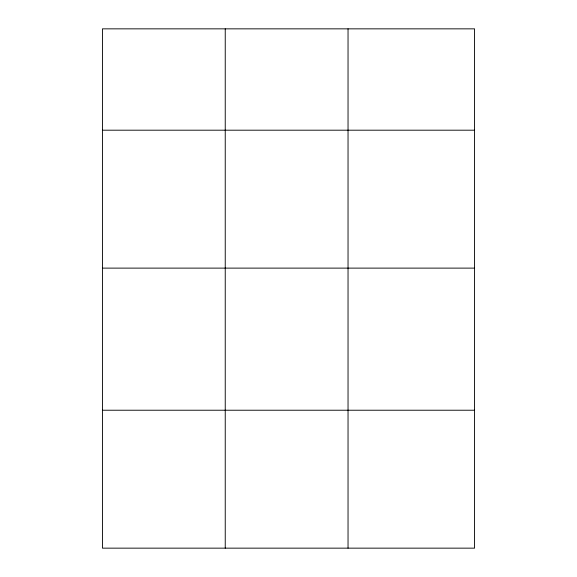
<?xml version="1.0" encoding="UTF-8"?>
<svg xmlns="http://www.w3.org/2000/svg" width="577" height="577" viewBox="0 0 577 577"><rect width="100%" height="100%" fill="white"/><g stroke="black" fill="none" stroke-linecap="round" stroke-linejoin="round"><path stroke-width="0.87" d="M474.568 268.117L474.568 28.85L102.432 28.85L102.432 548.15L474.568 548.15L474.568 268.117L102.432 268.117M102.432 130.193L474.568 130.193M102.432 410.225L474.568 410.225M348.039 28.85L348.039 548.15M225.239 28.85L225.239 548.15"/></g></svg>
